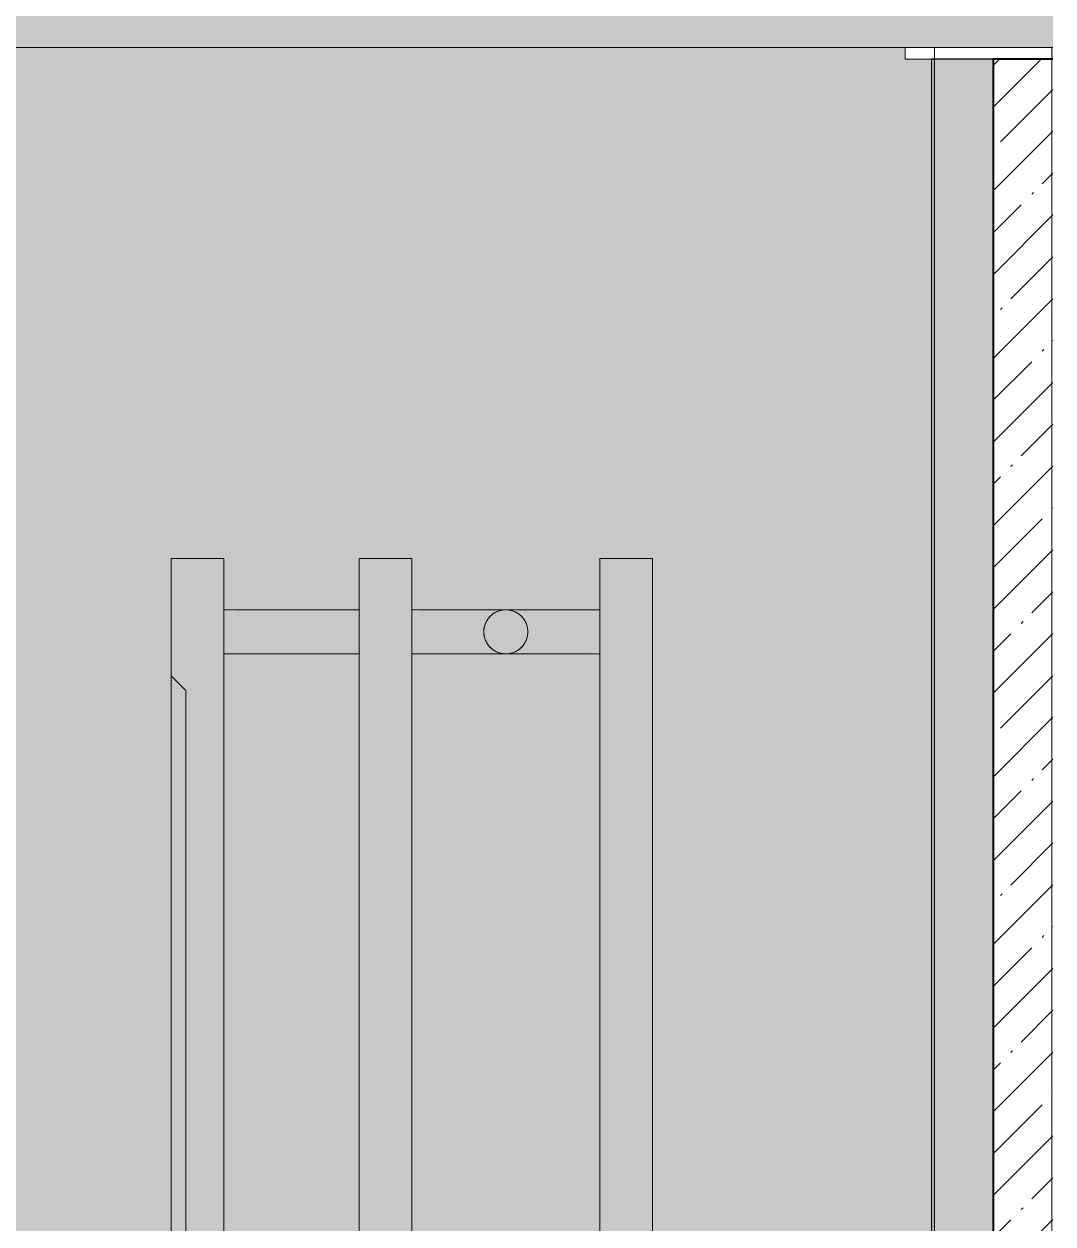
# Model space of a CAD drawing. Header units: millimetres. Extents: x 10189 to 74543, y -2532 to 10466.
# Drawn here: x 69923.7 to 70274.2, y 4603.3 to 5012 of the extents above; entities that cross this region are included whole.
import ezdxf

# ---------------------------------------------------------------- set-up
doc = ezdxf.new("R2010")
doc.units = ezdxf.units.MM
for name, color, linetype, lineweight in [('A-WALL', 7, 'Continuous', 9), ('A-WALL-PATT', 7, 'Continuous', 9), ('I-WALL', 7, 'Continuous', 9), ('M-EQPM', 7, 'Continuous', 9), ('Знаки', 7, 'Continuous', 9), ('Знаки-1', 7, 'Continuous', 18)]:
    doc.layers.add(name, color=color, linetype=linetype, lineweight=lineweight)
for name, color, linetype, lineweight, true_color in [('A-WALL-4', 7, 'Continuous', 30, 0x3c3c3c), ('A-WALL-5', 7, 'Continuous', 40, 0x3c3c3c), ('A-WALL-FNSH-3', 7, 'Continuous', 30, 0x3c3c3c), ('I-WALL-1', 7, 'Continuous', 9, 0x787878)]:
    doc.layers.add(name, color=color, linetype=linetype, lineweight=lineweight, true_color=true_color)
doc.layers.add('M-EQPM-1', color=7, linetype='Continuous', lineweight=9, true_color=0xe6e6e6, transparency=0.7)

# ---------------------------------------------------------------- blocks, each defined once
blk = doc.blocks.new('radiator_prado_classic_z_tip_30_po exemplyaru - Classic Z Тип 30-500-30677904-Развертка 2_02-2')
at = {"layer": 'M-EQPM-1'}
for points in [[(-396.56, 4330), (-382, 4330), (-382, 4830), (-400, 4830), (-400, 4790), (-395, 4785), (-395, 4375), (-400, 4370), (-400, 4330)], [(-318, 4330), (-318, 4830), (-336, 4830), (-336, 4330)], [(-236, 4330), (-236, 4830), (-254, 4830), (-254, 4330)], [(-278.77, 4803.03), (-278.66, 4803.81), (-278.76, 4803.06)], [(-280.64, 4799.77), (-279.97, 4800.62), (-280.59, 4799.84)], [(-400, 4370), (-395, 4375), (-395, 4785), (-400, 4790), (-400, 4376.79)]]:
    blk.add_hatch(color=256, dxfattribs=at).paths.add_polyline_path(points)
h = blk.add_hatch(color=256, dxfattribs=at)
h.paths.add_polyline_path([(-286, 4812.5), (-318, 4812.24), (-318, 4805), (-293.5, 4805), (-292.96, 4807.65), (-292.03, 4809.38), (-290.67, 4810.81), (-289.42, 4811.63), (-287.74, 4812.27), (-287.44, 4812.36)])
h.paths.add_polyline_path([(-278.5, 4805), (-254, 4805), (-254, 4812.5), (-287.94, 4812.21), (-289.93, 4811.36), (-291.44, 4810.12), (-292.58, 4808.56), (-293.24, 4806.88), (-293.23, 4805), (-278.77, 4805)])
h.paths.add_polyline_path([(-382, 4805), (-336, 4805), (-336, 4812.5), (-382, 4812.24), (-382, 4806.94)])
h = blk.add_hatch(color=256, dxfattribs=at)
h.paths.add_polyline_path([(-278.77, 4806.97), (-278.77, 4807), (-278.77, 4806.98)])
h.paths.add_polyline_path([(-279.51, 4808.75), (-280.19, 4809.67), (-279.51, 4808.76)])
h = blk.add_hatch(color=256, dxfattribs=at)
h.paths.add_polyline_path([(-287.44, 4797.5), (-254, 4797.76), (-254, 4805), (-318, 4805), (-318, 4797.5), (-287.94, 4797.5)])
h.paths.add_polyline_path([(-291.36, 4799.77), (-291.81, 4800.33), (-291.41, 4799.84)])
h.paths.add_polyline_path([(-337.18, 4797.5), (-336, 4797.76), (-336, 4805), (-382, 4805), (-382, 4797.5), (-366.87, 4797.5)])
at = {"layer": 'M-EQPM'}
for p, q in [((-400, 4830), (-382, 4830)), ((-382, 4830), (-400, 4830)), ((-400, 4830), (-400, 4790)), ((-400, 4330), (-400, 4830)), ((-382, 4330), (-382, 4830)), ((-382, 4812.5), (-382, 4830)), ((-318, 4830), (-336, 4830)), ((-336, 4830), (-318, 4830)), ((-336, 4830), (-336, 4330)), ((-336, 4830), (-336, 4812.5)), ((-318, 4830), (-318, 4330)), ((-318, 4812.5), (-318, 4830)), ((-236, 4830), (-254, 4830)), ((-254, 4830), (-236, 4830)), ((-254, 4830), (-254, 4330)), ((-254, 4830), (-254, 4812.5)), ((-236, 4830), (-236, 4330)), ((-236, 4330), (-236, 4830)), ((-336, 4812.5), (-382, 4812.5)), ((-336, 4812.5), (-382, 4812.5)), ((-382, 4812.5), (-382, 4805)), ((-382, 4805), (-382, 4812.5)), ((-382, 4812.5), (-382, 4812.24)), ((-382, 4805), (-382, 4812.5)), ((-382, 4812.24), (-382, 4808.75)), ((-382, 4797.76), (-382, 4812.24)), ((-336, 4812.5), (-336, 4805)), ((-336, 4811.5), (-336, 4812.5)), ((-336, 4812.5), (-336, 4811.5)), ((-336, 4805), (-336, 4812.5)), ((-336, 4812.24), (-336, 4797.76)), ((-336, 4810.3), (-336, 4811.5)), ((-336, 4811.5), (-336, 4805)), ((-336, 4808.75), (-336, 4810.3)), ((-254, 4812.5), (-318, 4812.5)), ((-254, 4812.5), (-318, 4812.5)), ((-318, 4805), (-318, 4812.5)), ((-318, 4812.5), (-318, 4808.75)), ((-318, 4812.24), (-318, 4812.5)), ((-318, 4812.5), (-318, 4805)), ((-318, 4811.5), (-318, 4812.24)), ((-318, 4797.76), (-318, 4812.24)), ((-318, 4805), (-318, 4811.5)), ((-254, 4812.5), (-254, 4805)), ((-254, 4812.24), (-254, 4812.5)), ((-254, 4812.5), (-254, 4805)), ((-254, 4805), (-254, 4812.5)), ((-254, 4805), (-254, 4812.24)), ((-254, 4812.24), (-254, 4797.76)), ((-382, 4808.75), (-382, 4806.94)), ((-382, 4806.94), (-382, 4805)), ((-336, 4805), (-336, 4808.75)), ((-318, 4808.75), (-318, 4806.94)), ((-318, 4806.94), (-318, 4805)), ((-382, 4805), (-382, 4797.5)), ((-382, 4799.7), (-382, 4805)), ((-382, 4805), (-382, 4803.06)), ((-382, 4797.5), (-382, 4805)), ((-382, 4803.06), (-382, 4799.7)), ((-336, 4805), (-336, 4797.5)), ((-336, 4797.5), (-336, 4805)), ((-336, 4805), (-336, 4797.76)), ((-336, 4797.5), (-336, 4805)), ((-318, 4797.5), (-318, 4805)), ((-318, 4805), (-318, 4801.25)), ((-318, 4801.25), (-318, 4805)), ((-318, 4805), (-318, 4797.5)), ((-254, 4805), (-254, 4799.7)), ((-254, 4797.5), (-254, 4805)), ((-254, 4805), (-254, 4803.06)), ((-254, 4797.5), (-254, 4805)), ((-254, 4803.06), (-254, 4798.5)), ((-382, 4797.5), (-382, 4799.7)), ((-382, 4799.7), (-382, 4798.5)), ((-382, 4798.5), (-382, 4797.5)), ((-318, 4801.25), (-318, 4799.7)), ((-318, 4797.76), (-318, 4801.25)), ((-318, 4799.7), (-318, 4798.5)), ((-318, 4798.5), (-318, 4797.5)), ((-254, 4799.7), (-254, 4798.5)), ((-254, 4798.5), (-254, 4797.5)), ((-254, 4798.5), (-254, 4797.76)), ((-382, 4797.5), (-336, 4797.5)), ((-382, 4797.5), (-336, 4797.5)), ((-382, 4362.5), (-382, 4797.5)), ((-336, 4797.76), (-336, 4797.5)), ((-336, 4797.5), (-336, 4362.5)), ((-318, 4797.5), (-318, 4797.76)), ((-318, 4797.5), (-254, 4797.5)), ((-318, 4797.5), (-254, 4797.5)), ((-318, 4362.5), (-318, 4797.5)), ((-254, 4797.76), (-254, 4797.5)), ((-254, 4797.5), (-254, 4362.5)), ((-400, 4790), (-400, 4370)), ((-400, 4370), (-400, 4790)), ((-400, 4790), (-400, 4370)), ((-400, 4370), (-400, 4790)), ((-400, 4790), (-400, 4370)), ((-400, 4370), (-400, 4790)), ((-400, 4790), (-400, 4370)), ((-400, 4370), (-400, 4790)), ((-400, 4790), (-400, 4370)), ((-400, 4370), (-400, 4790)), ((-400, 4790), (-400, 4370)), ((-400, 4370), (-400, 4790)), ((-400, 4790), (-400, 4370)), ((-400, 4370), (-400, 4790)), ((-400, 4790), (-400, 4370)), ((-400, 4370), (-400, 4790)), ((-400, 4790), (-400, 4370)), ((-400, 4370), (-400, 4790)), ((-400, 4790), (-400, 4370)), ((-400, 4370), (-400, 4790)), ((-400, 4790), (-400, 4370)), ((-400, 4370), (-400, 4790)), ((-400, 4790), (-400, 4370)), ((-400, 4370), (-400, 4790)), ((-400, 4790), (-400, 4370)), ((-400, 4370), (-400, 4790)), ((-400, 4790), (-400, 4370)), ((-400, 4370), (-400, 4790)), ((-400, 4790), (-400, 4370)), ((-400, 4370), (-400, 4790)), ((-400, 4790), (-400, 4370)), ((-400, 4370), (-400, 4790)), ((-400, 4790), (-400, 4370)), ((-400, 4370), (-400, 4790)), ((-400, 4790), (-400, 4370)), ((-400, 4370), (-400, 4790)), ((-400, 4790), (-400, 4370)), ((-400, 4370), (-400, 4790)), ((-400, 4790), (-400, 4370)), ((-400, 4370), (-400, 4790)), ((-400, 4790), (-400, 4370)), ((-400, 4370), (-400, 4790)), ((-400, 4790), (-400, 4370)), ((-400, 4370), (-400, 4790)), ((-400, 4790), (-400, 4370)), ((-400, 4370), (-400, 4790)), ((-400, 4790), (-400, 4370)), ((-400, 4370), (-400, 4790)), ((-400, 4790), (-400, 4370)), ((-400, 4370), (-400, 4790)), ((-400, 4790), (-400, 4370)), ((-400, 4370), (-400, 4790)), ((-400, 4790), (-400, 4370)), ((-400, 4370), (-400, 4790)), ((-400, 4790), (-400, 4370)), ((-400, 4370), (-400, 4790)), ((-400, 4790), (-400, 4370)), ((-400, 4370), (-400, 4790)), ((-400, 4790), (-400, 4370)), ((-400, 4370), (-400, 4790)), ((-400, 4790), (-400, 4370)), ((-400, 4370), (-400, 4790)), ((-400, 4790), (-400, 4370)), ((-400, 4370), (-400, 4790)), ((-400, 4790), (-400, 4370)), ((-395, 4785), (-400, 4790)), ((-395, 4785), (-400, 4790)), ((-395, 4785), (-400, 4790)), ((-395, 4785), (-400, 4790)), ((-395, 4785), (-400, 4790)), ((-395, 4785), (-400, 4790)), ((-395, 4785), (-400, 4790)), ((-395, 4785), (-400, 4790)), ((-395, 4785), (-400, 4790)), ((-395, 4785), (-400, 4790)), ((-395, 4785), (-400, 4790)), ((-395, 4785), (-400, 4790)), ((-395, 4785), (-400, 4790)), ((-395, 4785), (-400, 4790)), ((-395, 4785), (-400, 4790)), ((-395, 4785), (-400, 4790)), ((-395, 4785), (-400, 4790)), ((-395, 4785), (-400, 4790)), ((-395, 4785), (-400, 4790)), ((-395, 4785), (-400, 4790)), ((-395, 4785), (-400, 4790)), ((-395, 4785), (-400, 4790)), ((-395, 4785), (-400, 4790)), ((-395, 4785), (-400, 4790)), ((-395, 4785), (-400, 4790)), ((-395, 4785), (-400, 4790)), ((-395, 4785), (-400, 4790)), ((-395, 4785), (-400, 4790)), ((-395, 4785), (-400, 4790)), ((-395, 4785), (-400, 4790)), ((-395, 4785), (-400, 4790)), ((-395, 4785), (-400, 4790)), ((-395, 4785), (-400, 4790)), ((-395, 4785), (-400, 4790)), ((-395, 4785), (-400, 4790)), ((-395, 4785), (-400, 4790)), ((-395, 4785), (-400, 4790)), ((-395, 4785), (-400, 4790)), ((-395, 4785), (-400, 4790)), ((-395, 4785), (-400, 4790)), ((-395, 4785), (-400, 4790)), ((-395, 4785), (-400, 4790)), ((-395, 4785), (-400, 4790)), ((-395, 4785), (-400, 4790)), ((-395, 4785), (-400, 4790)), ((-395, 4785), (-400, 4790)), ((-395, 4785), (-400, 4790)), ((-395, 4785), (-400, 4790)), ((-395, 4785), (-400, 4790)), ((-395, 4785), (-400, 4790)), ((-395, 4785), (-400, 4790)), ((-395, 4785), (-400, 4790)), ((-395, 4785), (-400, 4790)), ((-395, 4785), (-400, 4790)), ((-395, 4785), (-400, 4790)), ((-395, 4785), (-400, 4790)), ((-395, 4785), (-400, 4790)), ((-395, 4785), (-400, 4790)), ((-395, 4785), (-400, 4790)), ((-395, 4785), (-400, 4790)), ((-395, 4785), (-400, 4790)), ((-395, 4785), (-400, 4790)), ((-395, 4785), (-400, 4790)), ((-395, 4785), (-400, 4790)), ((-395, 4785), (-395, 4375)), ((-395, 4375), (-395, 4785)), ((-395, 4785), (-395, 4375)), ((-395, 4375), (-395, 4785)), ((-395, 4785), (-395, 4375)), ((-395, 4375), (-395, 4785)), ((-395, 4785), (-395, 4375)), ((-395, 4375), (-395, 4785)), ((-395, 4785), (-395, 4375)), ((-395, 4375), (-395, 4785)), ((-395, 4785), (-395, 4375)), ((-395, 4375), (-395, 4785)), ((-395, 4785), (-395, 4375)), ((-395, 4375), (-395, 4785)), ((-395, 4785), (-395, 4375)), ((-395, 4375), (-395, 4785)), ((-395, 4785), (-395, 4375)), ((-395, 4375), (-395, 4785)), ((-395, 4785), (-395, 4375)), ((-395, 4375), (-395, 4785)), ((-395, 4785), (-395, 4375)), ((-395, 4375), (-395, 4785)), ((-395, 4785), (-395, 4375)), ((-395, 4375), (-395, 4785)), ((-395, 4785), (-395, 4375)), ((-395, 4375), (-395, 4785)), ((-395, 4785), (-395, 4375)), ((-395, 4375), (-395, 4785)), ((-395, 4785), (-395, 4375)), ((-395, 4375), (-395, 4785)), ((-395, 4785), (-395, 4375)), ((-395, 4375), (-395, 4785)), ((-395, 4785), (-395, 4375)), ((-395, 4375), (-395, 4785)), ((-395, 4785), (-395, 4375)), ((-395, 4375), (-395, 4785)), ((-395, 4785), (-395, 4375)), ((-395, 4375), (-395, 4785)), ((-395, 4785), (-395, 4375)), ((-395, 4375), (-395, 4785)), ((-395, 4785), (-395, 4375)), ((-395, 4375), (-395, 4785)), ((-395, 4785), (-395, 4375)), ((-395, 4375), (-395, 4785)), ((-395, 4785), (-395, 4375)), ((-395, 4375), (-395, 4785)), ((-395, 4785), (-395, 4375)), ((-395, 4375), (-395, 4785)), ((-395, 4785), (-395, 4375)), ((-395, 4375), (-395, 4785)), ((-395, 4785), (-395, 4375)), ((-395, 4375), (-395, 4785)), ((-395, 4785), (-395, 4375)), ((-395, 4375), (-395, 4785)), ((-395, 4785), (-395, 4375)), ((-395, 4375), (-395, 4785)), ((-395, 4785), (-395, 4375)), ((-395, 4375), (-395, 4785)), ((-395, 4785), (-395, 4375)), ((-395, 4375), (-395, 4785)), ((-395, 4785), (-395, 4375)), ((-395, 4375), (-395, 4785)), ((-395, 4785), (-395, 4375)), ((-395, 4375), (-395, 4785))]:
    blk.add_line(p, q, dxfattribs=at)
for start, end in [(0, 180), (136.379, 149.9349), (121.6948, 135), (117.2611, 120), (107.5083, 117.2611), (72.4917, 107.5083), (62.7389, 72.4917), (60, 62.7389), (45, 58.3052), (30.0651, 43.621), (165, 180), (150, 164.4979), (15.5021, 30), (0, 15), (180, 195), (180, 0), (195.5021, 210), (335.9085, 344.4979), (345, 360), (210.0651, 223.621), (225, 238.3052), (240, 242.7389), (242.7389, 252.4917), (252.4917, 255), (270, 287.5083), (287.5083, 297.2611), (297.2611, 300), (301.6948, 315), (316.379, 329.9349), (330, 334.2581), (255, 270)]:
    blk.add_arc((-286, 4805), 7.5, start, end, dxfattribs=at)
for points in [[(-292.49, 4808.76), (-292.41, 4808.89), (-292.26, 4809.15), (-292, 4809.51), (-291.73, 4809.85), (-291.54, 4810.06), (-291.44, 4810.16)], [(-292.49, 4808.76), (-292.42, 4808.89), (-292.26, 4809.15), (-292, 4809.51), (-291.73, 4809.85), (-291.54, 4810.06), (-291.44, 4810.16)], [(-288.85, 4811.94), (-288.39, 4812.13), (-287.92, 4812.27), (-287.44, 4812.36)], [(-287.44, 4812.36), (-286.96, 4812.45), (-286.48, 4812.5), (-286, 4812.5)], [(-286, 4812.5), (-285.52, 4812.5), (-285.04, 4812.45), (-284.56, 4812.36)], [(-284.56, 4812.36), (-284.08, 4812.27), (-283.61, 4812.13), (-283.15, 4811.94)], [(-280.56, 4810.16), (-280.46, 4810.06), (-280.27, 4809.85), (-280, 4809.51), (-279.74, 4809.15), (-279.59, 4808.89), (-279.51, 4808.76)], [(-280.56, 4810.16), (-280.46, 4810.06), (-280.27, 4809.85), (-280, 4809.51), (-279.74, 4809.15), (-279.58, 4808.89), (-279.51, 4808.76)], [(-293.23, 4807), (-293.18, 4807.16), (-293.09, 4807.47), (-292.91, 4807.92), (-292.71, 4808.35), (-292.57, 4808.62), (-292.49, 4808.76)], [(-293.23, 4807), (-293.19, 4807.16), (-293.09, 4807.47), (-292.91, 4807.92), (-292.71, 4808.35), (-292.57, 4808.62), (-292.49, 4808.76)], [(-279.51, 4808.76), (-279.43, 4808.62), (-279.29, 4808.35), (-279.09, 4807.92), (-278.91, 4807.47), (-278.82, 4807.16), (-278.77, 4807)], [(-279.51, 4808.76), (-279.43, 4808.62), (-279.29, 4808.35), (-279.09, 4807.92), (-278.91, 4807.47), (-278.81, 4807.16), (-278.77, 4807)], [(-292.49, 4801.24), (-292.57, 4801.38), (-292.71, 4801.65), (-292.91, 4802.08), (-293.09, 4802.53), (-293.18, 4802.84), (-293.23, 4803)], [(-292.49, 4801.24), (-292.57, 4801.38), (-292.71, 4801.65), (-292.91, 4802.08), (-293.09, 4802.53), (-293.19, 4802.84), (-293.23, 4803)], [(-278.77, 4803), (-278.81, 4802.84), (-278.91, 4802.53), (-279.09, 4802.08), (-279.29, 4801.65), (-279.43, 4801.38), (-279.51, 4801.24)], [(-291.44, 4799.84), (-291.54, 4799.94), (-291.73, 4800.15), (-292, 4800.49), (-292.26, 4800.85), (-292.41, 4801.11), (-292.49, 4801.24)], [(-291.44, 4799.84), (-291.54, 4799.94), (-291.73, 4800.15), (-292, 4800.49), (-292.26, 4800.85), (-292.42, 4801.11), (-292.49, 4801.24)], [(-287.44, 4797.64), (-287.92, 4797.73), (-288.39, 4797.87), (-288.85, 4798.06)], [(-283.15, 4798.06), (-283.61, 4797.87), (-284.08, 4797.73), (-284.56, 4797.64)], [(-279.51, 4801.24), (-279.59, 4801.11), (-279.74, 4800.85), (-280, 4800.49), (-280.27, 4800.15), (-280.46, 4799.94), (-280.56, 4799.84)], [(-279.51, 4801.24), (-279.58, 4801.11), (-279.74, 4800.85), (-280, 4800.49), (-280.27, 4800.15), (-280.46, 4799.94), (-280.56, 4799.84)], [(-279.29, 4801.65), (-279.36, 4801.51), (-279.43, 4801.38), (-279.51, 4801.24)], [(-286, 4797.5), (-286.48, 4797.5), (-286.96, 4797.55), (-287.44, 4797.64)], [(-284.56, 4797.64), (-285.04, 4797.55), (-285.52, 4797.5), (-286, 4797.5)]]:
    blk.add_open_spline(points, degree=3, dxfattribs=at)
for points, knots in [([(-291.44, 4810.16), (-291.35, 4810.26), (-291.15, 4810.46), (-290.74, 4810.82), (-290.31, 4811.14), (-289.88, 4811.43), (-289.43, 4811.68), (-288.63, 4812.06), (-287.44, 4812.41), (-286.48, 4812.5), (-286, 4812.5)], [0.4285714, 0.4285714, 0.4285714, 0.4285714, 0.4642857, 0.5, 0.5714286, 0.6071429, 0.6428571, 0.7142857, 0.8571429, 1, 1, 1, 1]), ([(-291.28, 4810.32), (-291.24, 4810.37), (-291.09, 4810.51), (-290.74, 4810.82), (-290.42, 4811.06), (-290.2, 4811.21)], [0.4480207, 0.4480207, 0.4480207, 0.4480207, 0.4642857, 0.5, 0.5714286, 0.5714286, 0.5714286, 0.5714286]), ([(-290.2, 4811.21), (-290.09, 4811.28), (-289.87, 4811.43), (-289.43, 4811.68), (-289.08, 4811.84), (-288.85, 4811.94)], [0.5714286, 0.5714286, 0.5714286, 0.5714286, 0.6071429, 0.6428571, 0.7142857, 0.7142857, 0.7142857, 0.7142857]), ([(-286, 4812.5), (-285.52, 4812.5), (-284.56, 4812.41), (-283.37, 4812.06), (-282.57, 4811.68), (-282.12, 4811.43), (-281.8, 4811.21), (-281.47, 4810.98), (-281.16, 4810.73), (-280.85, 4810.46), (-280.65, 4810.26), (-280.56, 4810.16)], [0, 0, 0, 0, 0.1428571, 0.2857143, 0.3571429, 0.3928571, 0.4285714, 0.4642857, 0.5, 0.5357143, 0.5714286, 0.5714286, 0.5714286, 0.5714286]), ([(-283.15, 4811.94), (-282.92, 4811.84), (-282.57, 4811.68), (-282.13, 4811.43), (-281.91, 4811.28), (-281.8, 4811.21)], [0.2857143, 0.2857143, 0.2857143, 0.2857143, 0.3571429, 0.3928571, 0.4285714, 0.4285714, 0.4285714, 0.4285714]), ([(-281.47, 4810.98), (-281.37, 4810.9), (-281.16, 4810.73), (-280.91, 4810.51), (-280.76, 4810.37), (-280.72, 4810.32)], [0.46428571, 0.46428571, 0.46428571, 0.46428571, 0.5, 0.53571429, 0.55197926, 0.55197926, 0.55197926, 0.55197926]), ([(-293.5, 4805), (-293.5, 4805.35), (-293.46, 4805.86), (-293.35, 4806.52), (-293.27, 4806.84), (-293.23, 4807)], [0, 0, 0, 0, 0.0714286, 0.1071429, 0.1428571, 0.1428571, 0.1428571, 0.1428571]), ([(-293.5, 4805), (-293.49, 4805.35), (-293.45, 4805.86), (-293.34, 4806.52), (-293.27, 4806.84), (-293.23, 4807)], [0, 0, 0, 0, 0.0714286, 0.1071429, 0.1428571, 0.1428571, 0.1428571, 0.1428571]), ([(-278.77, 4807), (-278.73, 4806.84), (-278.65, 4806.52), (-278.54, 4805.86), (-278.5, 4805.35), (-278.5, 4805)], [0.8571429, 0.8571429, 0.8571429, 0.8571429, 0.8928571, 0.9285714, 1, 1, 1, 1]), ([(-278.77, 4807), (-278.73, 4806.84), (-278.66, 4806.52), (-278.55, 4805.86), (-278.51, 4805.35), (-278.5, 4805)], [0.8571429, 0.8571429, 0.8571429, 0.8571429, 0.8928571, 0.9285714, 1, 1, 1, 1]), ([(-293.23, 4803), (-293.27, 4803.16), (-293.35, 4803.48), (-293.46, 4804.14), (-293.5, 4804.65), (-293.5, 4805)], [0.8571429, 0.8571429, 0.8571429, 0.8571429, 0.8928571, 0.9285714, 1, 1, 1, 1]), ([(-293.23, 4803), (-293.27, 4803.16), (-293.34, 4803.48), (-293.45, 4804.14), (-293.49, 4804.65), (-293.5, 4805)], [0.8571429, 0.8571429, 0.8571429, 0.8571429, 0.8928571, 0.9285714, 1, 1, 1, 1]), ([(-278.77, 4803), (-278.82, 4802.84), (-278.91, 4802.53), (-279.05, 4802.17), (-279.14, 4801.98), (-279.16, 4801.92)], [0.14285714, 0.14285714, 0.14285714, 0.14285714, 0.17857143, 0.21428571, 0.22720574, 0.22720574, 0.22720574, 0.22720574]), ([(-278.5, 4805), (-278.5, 4804.65), (-278.54, 4804.14), (-278.65, 4803.48), (-278.73, 4803.16), (-278.77, 4803)], [0, 0, 0, 0, 0.0714286, 0.1071429, 0.1428571, 0.1428571, 0.1428571, 0.1428571]), ([(-278.5, 4805), (-278.51, 4804.65), (-278.55, 4804.14), (-278.66, 4803.48), (-278.73, 4803.16), (-278.77, 4803)], [0, 0, 0, 0, 0.0714286, 0.1071429, 0.1428571, 0.1428571, 0.1428571, 0.1428571]), ([(-286, 4797.5), (-286.48, 4797.5), (-287.44, 4797.59), (-288.63, 4797.94), (-289.43, 4798.32), (-289.88, 4798.57), (-290.2, 4798.79), (-290.53, 4799.02), (-290.84, 4799.27), (-291.15, 4799.54), (-291.35, 4799.74), (-291.44, 4799.84)], [0, 0, 0, 0, 0.1428571, 0.2857143, 0.3571429, 0.3928571, 0.4285714, 0.4642857, 0.5, 0.5357143, 0.5714286, 0.5714286, 0.5714286, 0.5714286]), ([(-290.53, 4799.02), (-290.63, 4799.1), (-290.84, 4799.27), (-291.09, 4799.49), (-291.24, 4799.63), (-291.28, 4799.68)], [0.46428571, 0.46428571, 0.46428571, 0.46428571, 0.5, 0.53571429, 0.55197926, 0.55197926, 0.55197926, 0.55197926]), ([(-288.85, 4798.06), (-289.08, 4798.16), (-289.43, 4798.32), (-289.87, 4798.57), (-290.09, 4798.72), (-290.2, 4798.79)], [0.2857143, 0.2857143, 0.2857143, 0.2857143, 0.3571429, 0.3928571, 0.4285714, 0.4285714, 0.4285714, 0.4285714]), ([(-280.56, 4799.84), (-280.65, 4799.74), (-280.85, 4799.54), (-281.26, 4799.18), (-281.69, 4798.86), (-282.12, 4798.57), (-282.57, 4798.32), (-283.37, 4797.94), (-284.56, 4797.59), (-285.52, 4797.5), (-286, 4797.5)], [0.4285714, 0.4285714, 0.4285714, 0.4285714, 0.4642857, 0.5, 0.5714286, 0.6071429, 0.6428571, 0.7142857, 0.8571429, 1, 1, 1, 1]), ([(-281.8, 4798.79), (-281.91, 4798.72), (-282.13, 4798.57), (-282.57, 4798.32), (-282.92, 4798.16), (-283.15, 4798.06)], [0.5714286, 0.5714286, 0.5714286, 0.5714286, 0.6071429, 0.6428571, 0.7142857, 0.7142857, 0.7142857, 0.7142857]), ([(-280.72, 4799.68), (-280.76, 4799.63), (-280.91, 4799.49), (-281.26, 4799.18), (-281.58, 4798.94), (-281.8, 4798.79)], [0.4480207, 0.4480207, 0.4480207, 0.4480207, 0.4642857, 0.5, 0.5714286, 0.5714286, 0.5714286, 0.5714286])]:
    blk.add_open_spline(points, degree=3, knots=knots, dxfattribs=at)
blk = doc.blocks.new('Зашивка радиатора_ с перфорацией М5 - Зашивка радиатора_ с перфорацией М5-30945411-Развертка 2_02-2')
at = {"layer": 'Знаки'}
blk.add_hatch(color=256, dxfattribs=at).paths.add_polyline_path([(-479.94, 5004), (-99.65, 5004), (-99.65, 5020), (-479.94, 5020)])
at = {"layer": 'Знаки-1'}
blk.add_line((-479.94, 5004), (-99.65, 5004), dxfattribs=at)

msp = doc.modelspace()

# ---------------------------------------------------------------- hatches: boundary and pattern name
at = {"layer": 'A-WALL-PATT'}
h = msp.add_hatch(color=256, dxfattribs=at)
h.paths.add_polyline_path([(70036.63, 4200), (70232.81, 4200), (70232.81, 5000), (70223.81, 5000), (70223.76, 5004), (69893.87, 5004), (69893.87, 5020), (70223.81, 5020), (70223.81, 7500), (70232.81, 7500), (70232.81, 7600), (62694.81, 7600), (62695.01, 4250), (63052.95, 4250), (63052.95, 6100), (64652.95, 6100), (64652.95, 5100), (69852.81, 5100), (69852.81, 4250), (69915.01, 4250), (69915.01, 4200)])
h.paths.add_polyline_path([(64672.81, 4250), (65932.81, 4250), (65932.81, 5060), (64672.81, 5060), (64672.81, 4263.44)])
h.paths.add_polyline_path([(65972.81, 4250), (67232.81, 4250), (67232.81, 5060), (65972.81, 5060), (65972.81, 4435.63)])
h.paths.add_polyline_path([(67272.81, 4250), (68532.81, 4250), (68532.81, 5060), (67272.81, 5060), (67272.81, 4316.08)])
h.paths.add_polyline_path([(68572.81, 4250), (69832.81, 4250), (69832.81, 5060), (68572.81, 5060), (68572.81, 4437.5)])
h.paths.add_polyline_path([(69909.87, 4300), (69893.87, 4300), (69893.87, 4970), (69909.87, 4970), (69909.87, 4316.08)])
h.paths.add_polyline_path([(70055.81, 4330), (70037.81, 4330), (70037.81, 4347.5), (69991.81, 4347.5), (69991.81, 4330), (69973.81, 4330), (69973.81, 4830), (69991.81, 4830), (69991.81, 4812.5), (70037.81, 4812.5), (70037.81, 4830), (70055.81, 4830), (70055.81, 4812.5), (70119.81, 4812.5), (70119.81, 4830), (70137.81, 4830), (70137.81, 4330), (70119.81, 4330), (70119.81, 4347.5), (70055.81, 4347.5), (70055.81, 4346.44)])
h.paths.add_polyline_path([(70055.81, 4362.5), (70119.81, 4362.5), (70119.81, 4797.5), (70055.81, 4797.5), (70055.81, 4376.79)])
h.paths.add_polyline_path([(70036.63, 4362.5), (70037.81, 4362.5), (70037.81, 4797.5), (69991.81, 4797.5), (69991.81, 4362.5), (70006.94, 4362.5)])
h.paths.add_polyline_path([(65226.69, 4459), (65116.17, 4459), (65116.17, 4541), (65269.17, 4541), (65269.17, 4459), (65252.67, 4459)])
h.paths.add_polyline_path([(66212.72, 4459), (66196.22, 4459), (66196.22, 4541), (66349.22, 4541), (66349.22, 4459), (66236.18, 4459)])
h.paths.add_polyline_path([(68433.32, 4459), (68296.68, 4459), (68296.68, 4541), (68449.68, 4541), (68449.68, 4459)])
h.paths.add_polyline_path([(65812.67, 4459), (65676.17, 4459), (65676.17, 4541), (65829.17, 4541), (65829.17, 4459), (65820.51, 4459)])
h.paths.add_polyline_path([(69664.3, 4459), (69576.8, 4459), (69576.8, 4541), (69729.8, 4541), (69729.8, 4459), (69680.34, 4459)])
h.paths.add_polyline_path([(67889.68, 4459), (67736.68, 4459), (67736.68, 4541), (67889.68, 4541), (67889.68, 4467.86)])
h.paths.add_polyline_path([(69027.14, 4459), (69016.68, 4459), (69016.68, 4541), (69169.68, 4541), (69169.68, 4459), (69082.18, 4459)])
h.paths.add_polyline_path([(66830, 4459), (66756.22, 4459), (66756.22, 4541), (66909.22, 4541), (66909.22, 4459), (66859.69, 4459)])
h.paths.add_polyline_path([(69048.18, 4497.5), (69049.43, 4497.83), (69050.35, 4498.75), (69050.68, 4500), (69050.35, 4501.25), (69049.43, 4502.17), (69048.18, 4502.5), (69046.93, 4502.17), (69046.02, 4501.25), (69045.68, 4500), (69046.02, 4498.75), (69046.93, 4497.83), (69047.53, 4497.59)])
h.paths.add_polyline_path([(65707.67, 4497.5), (65708.92, 4497.83), (65709.84, 4498.75), (65710.17, 4500), (65709.84, 4501.25), (65708.92, 4502.17), (65707.67, 4502.5), (65706.42, 4502.17), (65705.51, 4501.25), (65705.17, 4500), (65705.51, 4498.75), (65706.42, 4497.83), (65707.03, 4497.59)])
h.paths.add_polyline_path([(67839.18, 4497.5), (67840.43, 4497.83), (67841.35, 4498.75), (67841.68, 4500), (67841.35, 4501.25), (67840.43, 4502.17), (67839.18, 4502.5), (67837.93, 4502.17), (67837.02, 4501.25), (67836.68, 4500), (67837.02, 4498.75), (67837.93, 4497.83), (67838.53, 4497.59)])
h.paths.add_polyline_path([(66298.72, 4497.5), (66299.97, 4497.83), (66300.89, 4498.75), (66301.22, 4500), (66300.89, 4501.25), (66299.97, 4502.17), (66298.72, 4502.5), (66297.47, 4502.17), (66296.56, 4501.25), (66296.22, 4500), (66296.56, 4498.75), (66297.47, 4497.83), (66298.08, 4497.59)])
h.paths.add_polyline_path([(65778.67, 4497.5), (65779.92, 4497.83), (65780.84, 4498.75), (65781.17, 4500), (65780.84, 4501.25), (65779.92, 4502.17), (65778.67, 4502.5), (65777.42, 4502.17), (65776.51, 4501.25), (65776.17, 4500), (65776.51, 4498.75), (65777.42, 4497.83), (65778.03, 4497.59)])
h.paths.add_polyline_path([(67768.18, 4497.5), (67769.43, 4497.83), (67770.35, 4498.75), (67770.68, 4500), (67770.35, 4501.25), (67769.43, 4502.17), (67768.18, 4502.5), (67766.93, 4502.17), (67766.02, 4501.25), (67765.68, 4500), (67766.02, 4498.75), (67766.93, 4497.83), (67767.53, 4497.59)])
h.paths.add_polyline_path([(68328.18, 4497.5), (68329.43, 4497.83), (68330.35, 4498.75), (68330.68, 4500), (68330.35, 4501.25), (68329.43, 4502.17), (68328.18, 4502.5), (68326.93, 4502.17), (68326.02, 4501.25), (68325.68, 4500), (68326.02, 4498.75), (68326.93, 4497.83), (68327.53, 4497.59)])
h.paths.add_polyline_path([(66787.72, 4497.5), (66788.97, 4497.83), (66789.89, 4498.75), (66790.22, 4500), (66789.89, 4501.25), (66788.97, 4502.17), (66787.72, 4502.5), (66786.47, 4502.17), (66785.56, 4501.25), (66785.22, 4500), (66785.56, 4498.75), (66786.47, 4497.83), (66787.08, 4497.59)])
h.paths.add_polyline_path([(69119.18, 4497.5), (69120.43, 4497.83), (69121.35, 4498.75), (69121.68, 4500), (69121.35, 4501.25), (69120.43, 4502.17), (69119.18, 4502.5), (69117.93, 4502.17), (69117.02, 4501.25), (69116.68, 4500), (69117.02, 4498.75), (69117.93, 4497.83), (69118.53, 4497.59)])
h.paths.add_polyline_path([(69608.3, 4497.5), (69609.55, 4497.83), (69610.46, 4498.75), (69610.8, 4500), (69610.46, 4501.25), (69609.55, 4502.17), (69608.3, 4502.5), (69607.05, 4502.17), (69606.13, 4501.25), (69605.8, 4500), (69606.13, 4498.75), (69607.05, 4497.83), (69607.65, 4497.59)])
h.paths.add_polyline_path([(65147.67, 4497.5), (65148.92, 4497.83), (65149.84, 4498.75), (65150.17, 4500), (65149.84, 4501.25), (65148.92, 4502.17), (65147.67, 4502.5), (65146.42, 4502.17), (65145.51, 4501.25), (65145.17, 4500), (65145.51, 4498.75), (65146.42, 4497.83), (65147.03, 4497.59)])
h.paths.add_polyline_path([(68399.18, 4497.5), (68400.43, 4497.83), (68401.35, 4498.75), (68401.68, 4500), (68401.35, 4501.25), (68400.43, 4502.17), (68399.18, 4502.5), (68397.93, 4502.17), (68397.02, 4501.25), (68396.68, 4500), (68397.02, 4498.75), (68397.93, 4497.83), (68398.53, 4497.59)])
h.paths.add_polyline_path([(66227.72, 4497.5), (66228.97, 4497.83), (66229.89, 4498.75), (66230.22, 4500), (66229.89, 4501.25), (66228.97, 4502.17), (66227.72, 4502.5), (66226.47, 4502.17), (66225.56, 4501.25), (66225.22, 4500), (66225.56, 4498.75), (66226.47, 4497.83), (66227.08, 4497.59)])
h.paths.add_polyline_path([(69679.3, 4497.5), (69680.55, 4497.83), (69681.46, 4498.75), (69681.8, 4500), (69681.46, 4501.25), (69680.34, 4502.25), (69679.3, 4502.5), (69678.05, 4502.17), (69677.13, 4501.25), (69676.8, 4500), (69677.13, 4498.75), (69678.05, 4497.83), (69678.65, 4497.59)])
h.paths.add_polyline_path([(65218.67, 4497.5), (65219.92, 4497.83), (65220.84, 4498.75), (65221.17, 4500), (65220.84, 4501.25), (65219.92, 4502.17), (65218.67, 4502.5), (65217.42, 4502.17), (65216.51, 4501.25), (65216.17, 4500), (65216.51, 4498.75), (65217.42, 4497.83), (65218.03, 4497.59)])
h.paths.add_polyline_path([(66858.72, 4497.5), (66859.97, 4497.83), (66860.89, 4498.75), (66861.22, 4500), (66860.89, 4501.25), (66859.97, 4502.17), (66858.72, 4502.5), (66857.47, 4502.17), (66856.56, 4501.25), (66856.22, 4500), (66856.56, 4498.75), (66857.47, 4497.83), (66858.08, 4497.59)])
h.paths.add_polyline_path([(69138.18, 4497.5), (69139.43, 4497.83), (69140.35, 4498.75), (69140.68, 4500), (69140.35, 4501.25), (69139.43, 4502.17), (69138.18, 4502.5), (69136.93, 4502.17), (69136.02, 4501.25), (69135.68, 4500), (69136.02, 4498.75), (69136.93, 4497.83), (69137.53, 4497.59)])
h.paths.add_polyline_path([(65166.67, 4497.5), (65167.92, 4497.83), (65168.84, 4498.75), (65169.17, 4500), (65168.84, 4501.25), (65167.92, 4502.17), (65166.67, 4502.5), (65165.42, 4502.17), (65164.51, 4501.25), (65164.17, 4500), (65164.51, 4498.75), (65165.42, 4497.83), (65166.03, 4497.59)])
h.paths.add_polyline_path([(66246.72, 4497.5), (66247.97, 4497.83), (66248.89, 4498.75), (66249.22, 4500), (66248.89, 4501.25), (66247.97, 4502.17), (66246.72, 4502.5), (66245.47, 4502.17), (66244.56, 4501.25), (66244.22, 4500), (66244.56, 4498.75), (66245.47, 4497.83), (66246.08, 4497.59)])
h.paths.add_polyline_path([(69698.3, 4497.5), (69699.55, 4497.83), (69700.46, 4498.75), (69700.8, 4500), (69700.46, 4501.25), (69699.55, 4502.17), (69698.3, 4502.5), (69697.05, 4502.17), (69696.13, 4501.25), (69695.8, 4500), (69696.13, 4498.75), (69697.05, 4497.83), (69697.65, 4497.59)])
h.paths.add_polyline_path([(69627.3, 4497.5), (69628.55, 4497.83), (69629.46, 4498.75), (69629.8, 4500), (69629.46, 4501.25), (69628.55, 4502.17), (69627.3, 4502.5), (69626.05, 4502.17), (69625.13, 4501.25), (69624.8, 4500), (69625.13, 4498.75), (69626.05, 4497.83), (69626.65, 4497.59)])
h.paths.add_polyline_path([(66806.72, 4497.5), (66807.97, 4497.83), (66808.89, 4498.75), (66809.22, 4500), (66808.89, 4501.25), (66807.97, 4502.17), (66806.72, 4502.5), (66805.47, 4502.17), (66804.56, 4501.25), (66804.22, 4500), (66804.56, 4498.75), (66805.47, 4497.83), (66806.08, 4497.59)])
h.paths.add_polyline_path([(67787.18, 4497.5), (67788.43, 4497.83), (67789.35, 4498.75), (67789.68, 4500), (67789.35, 4501.25), (67788.43, 4502.17), (67787.18, 4502.5), (67785.93, 4502.17), (67785.02, 4501.25), (67784.68, 4500), (67785.02, 4498.75), (67785.93, 4497.83), (67786.53, 4497.59)])
h.paths.add_polyline_path([(66317.72, 4497.5), (66318.97, 4497.83), (66319.89, 4498.75), (66320.22, 4500), (66319.89, 4501.25), (66318.97, 4502.17), (66317.72, 4502.5), (66316.47, 4502.17), (66315.56, 4501.25), (66315.22, 4500), (66315.56, 4498.75), (66316.47, 4497.83), (66317.08, 4497.59)])
h.paths.add_polyline_path([(66877.72, 4497.5), (66878.97, 4497.83), (66879.89, 4498.75), (66880.22, 4500), (66879.89, 4501.25), (66878.97, 4502.17), (66877.72, 4502.5), (66876.47, 4502.17), (66875.56, 4501.25), (66875.22, 4500), (66875.56, 4498.75), (66876.47, 4497.83), (66877.08, 4497.59)])
h.paths.add_polyline_path([(67858.18, 4497.5), (67859.43, 4497.83), (67860.35, 4498.75), (67860.68, 4500), (67860.35, 4501.25), (67859.43, 4502.17), (67858.18, 4502.5), (67856.93, 4502.17), (67856.02, 4501.25), (67855.68, 4500), (67856.02, 4498.75), (67856.93, 4497.83), (67857.53, 4497.59)])
h.paths.add_polyline_path([(65797.67, 4497.5), (65798.92, 4497.83), (65799.84, 4498.75), (65800.17, 4500), (65799.84, 4501.25), (65798.92, 4502.17), (65797.67, 4502.5), (65796.42, 4502.17), (65795.51, 4501.25), (65795.17, 4500), (65795.51, 4498.75), (65796.42, 4497.83), (65797.03, 4497.59)])
h.paths.add_polyline_path([(69067.18, 4497.5), (69068.43, 4497.83), (69069.35, 4498.75), (69069.68, 4500), (69069.35, 4501.25), (69068.43, 4502.17), (69067.18, 4502.5), (69065.93, 4502.17), (69065.02, 4501.25), (69064.68, 4500), (69065.02, 4498.75), (69065.93, 4497.83), (69066.53, 4497.59)])
h.paths.add_polyline_path([(68347.18, 4497.5), (68348.43, 4497.83), (68349.35, 4498.75), (68349.68, 4500), (68349.35, 4501.25), (68348.43, 4502.17), (68347.18, 4502.5), (68345.93, 4502.17), (68345.02, 4501.25), (68344.68, 4500), (68345.02, 4498.75), (68345.93, 4497.83), (68346.53, 4497.59)])
h.paths.add_polyline_path([(65726.67, 4497.5), (65727.92, 4497.83), (65728.84, 4498.75), (65729.17, 4500), (65728.84, 4501.25), (65727.92, 4502.17), (65726.67, 4502.5), (65725.42, 4502.17), (65724.51, 4501.25), (65724.17, 4500), (65724.51, 4498.75), (65725.42, 4497.83), (65726.03, 4497.59)])
h.paths.add_polyline_path([(65237.67, 4497.5), (65238.92, 4497.83), (65239.84, 4498.75), (65240.17, 4500), (65239.84, 4501.25), (65238.92, 4502.17), (65237.67, 4502.5), (65236.42, 4502.17), (65235.51, 4501.25), (65235.17, 4500), (65235.51, 4498.75), (65236.42, 4497.83), (65237.03, 4497.59)])
h.paths.add_polyline_path([(68418.18, 4497.5), (68419.43, 4497.83), (68420.35, 4498.75), (68420.68, 4500), (68420.35, 4501.25), (68419.43, 4502.17), (68418.18, 4502.5), (68416.93, 4502.17), (68416.02, 4501.25), (68415.68, 4500), (68416.02, 4498.75), (68416.93, 4497.83), (68417.53, 4497.59)])
h.paths.add_polyline_path([(70233.81, 7600), (70233.81, 8080), (69852.81, 8080), (69852.81, 7650), (70232.81, 7650), (70232.81, 7600)])
at = {"layer": 'I-WALL'}
h = msp.add_hatch(color=256, dxfattribs=at)
h.paths.add_polyline_path([(70274.16, 5000), (70274.16, 5004), (70273.81, 5004), (70273.81, 5000)])
h.paths.add_polyline_path([(70274.16, 5020), (70274.16, 7480), (70273.81, 7480), (70273.81, 5020)])
at = {"layer": 'I-WALL-1'}
h = msp.add_hatch(dxfattribs=at)
h.set_pattern_fill('FP_23', color=256, style=0, pattern_type=2)
h.set_pattern_definition([(0, (70373.808, 0), (30.48, 7.62), [2.515, -20.345, 2.515, -20.345, -121.92]), (0, (70373.808, 0), (30.48, 7.62), [-45.72, 2.515, -43.205, 2.515, -20.345, -53.34]), (0, (70373.808, 0), (30.48, 7.62), [-114.3, 2.515, -12.725, 2.515, -35.585]), (120, (70385.238, 3.81), (-21.8391136, 22.586454), [2.515, -20.345, 2.515, -20.345, -121.92]), (120, (70385.238, 3.81), (-21.8391136, 22.586454), [-45.72, 2.515, -43.205, 2.515, -20.345, -53.34]), (120, (70385.238, 3.81), (-21.8391136, 22.586454), [-114.3, 2.515, -12.725, 2.515, -35.585]), (240, (70389.048, 19.05), (-8.6408864, -30.206454), [2.515, -20.345, 2.515, -20.345, -121.92]), (240, (70389.048, 19.05), (-8.6408864, -30.206454), [-45.72, 2.515, -43.205, 2.515, -20.345, -53.34]), (240, (70389.048, 19.05), (-8.6408864, -30.206454), [-114.3, 2.515, -12.725, 2.515, -35.585])])
h.paths.add_polyline_path([(70253.81, 4195), (70253.81, 5000), (70233.81, 5000), (70233.81, 4195)])
h.paths.add_polyline_path([(70253.81, 7500), (70253.81, 8080), (70233.81, 8080), (70233.81, 7500), (70244.47, 7500)])
h = msp.add_hatch(dxfattribs=at)
h.set_pattern_fill('FP_22', color=256, style=0, pattern_type=2)
h.set_pattern_definition([(45, (70373.808, 0), (-14.25598, 14.25598), []), (45, (70388.064, 0), (-14.25598, 14.25598), [25.202, -5.04, 0.8382, -4.202])])
h.paths.add_polyline_path([(70274.16, 4194.66), (70274.16, 5000), (70253.81, 5000), (70253.81, 4195), (70273.81, 4195), (70273.81, 4194.66)])

# ---------------------------------------------------------------- linework, layer by layer
at = {"layer": 'A-WALL'}
msp.add_line((70273.81, 5000), (70273.81, 4194.66), dxfattribs=at)
at = {"layer": 'A-WALL-4'}
msp.add_line((70253.81, 5000), (70233.81, 5000), dxfattribs=at)
at = {"layer": 'A-WALL-5'}
for p, q in [((70274.16, 5000), (70253.81, 5000)), ((70253.81, 5000), (70253.81, 4194.66))]:
    msp.add_line(p, q, dxfattribs=at)
at = {"layer": 'A-WALL-FNSH-3'}
for p, q in [((70233.81, 5000), (70232.81, 5000)), ((70232.81, 5000), (70232.81, 4200)), ((70233.81, 4200), (70233.81, 5000))]:
    msp.add_line(p, q, dxfattribs=at)
at = {"layer": 'I-WALL'}
for p, q in [((70223.81, 5000), (70223.81, 5004)), ((70233.81, 5000), (70233.81, 5004)), ((70273.81, 5004), (70273.81, 5000)), ((70232.81, 5000), (70223.81, 5000))]:
    msp.add_line(p, q, dxfattribs=at)

# ---------------------------------------------------------------- block references
at = {"layer": 'M-EQPM'}
msp.add_blockref('radiator_prado_classic_z_tip_30_po exemplyaru - Classic Z Тип 30-500-30677904-Развертка 2_02-2', (70373.81, 0), dxfattribs=at)
at = {"layer": 'Знаки'}
msp.add_blockref('Зашивка радиатора_ с перфорацией М5 - Зашивка радиатора_ с перфорацией М5-30945411-Развертка 2_02-2', (70373.81, 0), dxfattribs=at)

doc.saveas('drawing.dxf')
